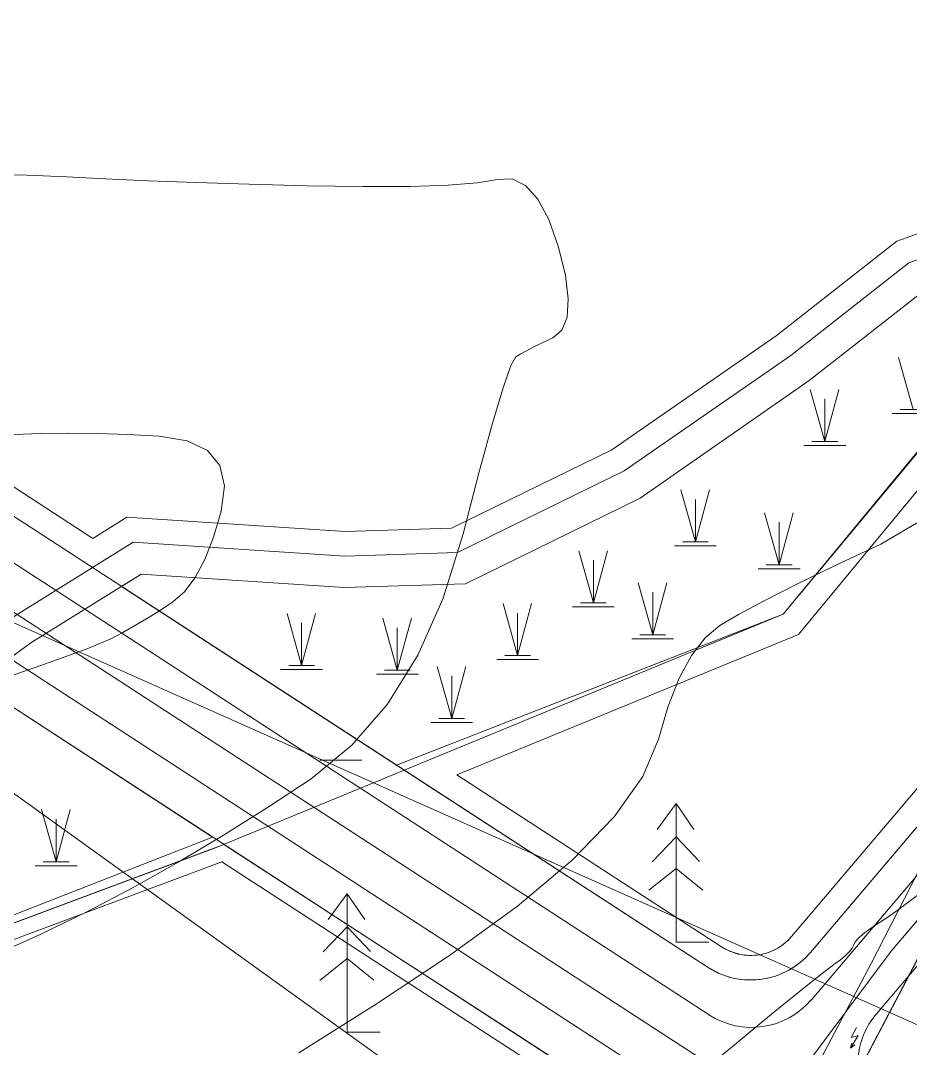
# Model space of a CAD drawing. Header units: metres. Extents: x 532950 to 537618, y 1849954 to 1853119.
# Drawn here: x 534718.8 to 534832.5, y 1851312.8 to 1851444.1 of the extents above; entities that cross this region are included whole.
import ezdxf

# ---------------------------------------------------------------- set-up
doc = ezdxf.new("R2010")
doc.units = ezdxf.units.M
doc.header["$LTSCALE"] = 3.1
for name, color, linetype, lineweight in [('11', 7, 'Continuous', 13), ('12', 7, 'Continuous', 13), ('36', 7, 'Continuous', 13), ('45', 7, 'Continuous', 13), ('48', 7, 'Continuous', 13), ('52', 7, 'Continuous', 13), ('53', 7, 'Continuous', 13), ('54', 7, 'Continuous', 13), ('55', 7, 'Continuous', 13), ('58', 7, 'Continuous', 13)]:
    doc.layers.add(name, color=color, linetype=linetype, lineweight=lineweight)

msp = doc.modelspace()

# ---------------------------------------------------------------- linework, layer by layer
at = {"layer": '11'}
msp.add_line((534829.98, 1851325.25), (534921.59, 1851433.16), dxfattribs=at)
for points in [[(534702.42, 1851378.6), (534818.85, 1851303)], [(534829.98, 1851325.25), (534790.12, 1851271.87)]]:
    msp.add_lwpolyline(points, dxfattribs=at)
at = {"layer": '12'}
msp.add_lwpolyline([(534785.63, 1851309.97), (534744.52, 1851336.66), (534659.97, 1851305.11), (534583.67, 1851318.06), (534521.97, 1851356.78)], dxfattribs=at)
msp.add_lwpolyline([(534785.63, 1851309.97), (534744.52, 1851336.66), (534659.97, 1851305.11), (534583.67, 1851318.06), (534521.97, 1851356.78)], dxfattribs=at)
at = {"layer": '36'}
for points in [[(534550.11, 1851568.42), (534559.53, 1851546.06), (534570.79, 1851524.57), (534583.8, 1851504.09), (534598.49, 1851484.78), (534614.74, 1851466.76), (534632.44, 1851450.17), (534670.47, 1851418.98), (534709.97, 1851389.67), (534728.02, 1851377.95), (534732.39, 1851380.67), (534760.26, 1851378.83), (534773.85, 1851379.26), (534794.31, 1851389.28), (534815.3, 1851403.84), (534830.7, 1851415.92), (534854.74, 1851424.45)], [(534900.69, 1851425.37), (534817.28, 1851327.12), (534816.89, 1851326.7), (534816.46, 1851326.31), (534816, 1851325.95), (534815.51, 1851325.64), (534814.99, 1851325.37), (534814.45, 1851325.14), (534813.9, 1851324.96), (534813.33, 1851324.83), (534812.76, 1851324.74), (534812.18, 1851324.71), (534811.6, 1851324.72), (534811.02, 1851324.78), (534810.45, 1851324.9), (534809.89, 1851325.06), (534809.34, 1851325.26), (534808.82, 1851325.52), (534808.32, 1851325.81), (534774.53, 1851347.75), (534818.14, 1851365.69), (534858.84, 1851414.91)], [(534900.69, 1851425.37), (534817.28, 1851327.12), (534817.06, 1851326.87), (534816.82, 1851326.63), (534816.56, 1851326.4), (534816.3, 1851326.18), (534816.03, 1851325.97), (534815.75, 1851325.78), (534815.45, 1851325.61), (534815.15, 1851325.44), (534814.84, 1851325.3), (534814.53, 1851325.17), (534814.21, 1851325.05), (534813.88, 1851324.95), (534813.55, 1851324.87), (534813.22, 1851324.8), (534812.88, 1851324.75), (534812.54, 1851324.72), (534812.2, 1851324.71), (534811.86, 1851324.71), (534811.52, 1851324.73), (534811.18, 1851324.76), (534810.84, 1851324.81), (534810.5, 1851324.88), (534810.17, 1851324.97), (534809.85, 1851325.07), (534809.53, 1851325.19), (534809.21, 1851325.32), (534808.91, 1851325.47), (534808.61, 1851325.63), (534808.32, 1851325.81), (534774.53, 1851347.75), (534818.14, 1851365.69), (534858.84, 1851414.91)], [(534709.97, 1851389.67), (534728.02, 1851377.95), (534732.39, 1851380.67), (534760.26, 1851378.83), (534773.85, 1851379.26), (534794.31, 1851389.28), (534815.3, 1851403.84), (534830.7, 1851415.92), (534854.74, 1851424.45)]]:
    msp.add_lwpolyline(points, dxfattribs=at)
at = {"layer": '45'}
msp.add_lwpolyline([(534766.83, 1851349), (534816.22, 1851368.3), (534857.08, 1851417.71), (534834.18, 1851409.58), (534819.54, 1851398.1), (534797.93, 1851383.11), (534775.61, 1851372.17), (534760.13, 1851371.68), (534734.22, 1851373.4), (534731.69, 1851371.82)], close=True, dxfattribs=at)
msp.add_lwpolyline([(534659.78, 1851307.18), (534743.33, 1851339.82), (534713.08, 1851359.47)], dxfattribs=at)
at = {"layer": '48'}
msp.add_lwpolyline([(536135.62, 1851789.72), (535515.37, 1851926.72), (535258.5, 1851965.9), (535022.43, 1852017.88), (534680.95, 1852158.73), (534430.5, 1852265), (534355.97, 1852086.4), (534346.16, 1851984.65), (534462.32, 1851750.84), (534498.61, 1851623.52), (534531.7, 1851526.54), (534597.02, 1851432.26), (534785.89, 1851296.54), (534919.77, 1851224.01), (534977.2, 1851164.91), (535024.78, 1851103.67), (535103, 1851049.67), (535187.68, 1851009.38), (535275.9, 1851002), (535384.77, 1851022.15), (535615.71, 1851282.83), (535719.74, 1851373.89), (535864.1, 1851423.04), (536000.85, 1851463.59)], dxfattribs=at)
at = {"layer": '52'}
for p, q in [((534819.8, 1851319.05), (534908.97, 1851424.09)), ((534828.11, 1851317.26), (534916.66, 1851421.57)), ((534705.39, 1851382.94), (534806.73, 1851317.14)), ((534699.46, 1851374.27), (534799.9, 1851309.05))]:
    msp.add_line(p, q, dxfattribs=at)
for centre, start, end in [((534812.17, 1851325.52), 237.0035, 319.671), ((534835.73, 1851310.78), 139.671, 239.602)]:
    msp.add_arc(centre, 10, start, end, dxfattribs=at)
at = {"layer": '53'}
for p, q in [((534819.68, 1851325.09), (534903.08, 1851423.34)), ((534708.21, 1851387.07), (534806.61, 1851323.18)), ((534696.64, 1851370.14), (534793.54, 1851307.22))]:
    msp.add_line(p, q, dxfattribs=at)
msp.add_arc((534812.05, 1851331.56), 10, 237.0035, 319.671, dxfattribs=at)
at = {"layer": '54'}
msp.add_line((534790.12, 1851271.87), (534829.98, 1851325.25), dxfattribs=at)
at = {"layer": '55'}
for p, q in [((534832.8, 1851394.42), (534830.94, 1851401.06)), ((534821.52, 1851390.34), (534819.66, 1851396.98)), ((534821.52, 1851390.34), (534823.31, 1851396.98)), ((534821.52, 1851390.34), (534821.52, 1851395.77)), ((534830.13, 1851393.91), (534835.47, 1851393.91)), ((534831.16, 1851394.42), (534834.45, 1851394.42)), ((534818.85, 1851389.82), (534824.19, 1851389.82)), ((534819.88, 1851390.34), (534823.17, 1851390.34)), ((534804.99, 1851377.51), (534803.13, 1851384.15)), ((534804.99, 1851377.51), (534806.78, 1851384.15)), ((534804.99, 1851377.51), (534804.99, 1851382.94)), ((534815.69, 1851374.59), (534813.83, 1851381.24)), ((534815.69, 1851374.59), (534817.48, 1851381.24)), ((534815.69, 1851374.59), (534815.69, 1851380.02)), ((534803.35, 1851377.51), (534806.64, 1851377.51)), ((534791.96, 1851369.73), (534790.1, 1851376.38)), ((534791.96, 1851369.73), (534793.75, 1851376.38)), ((534802.32, 1851376.99), (534807.66, 1851376.99)), ((534791.96, 1851369.73), (534791.96, 1851375.16)), ((534813.02, 1851374.08), (534818.35, 1851374.08)), ((534814.04, 1851374.59), (534817.34, 1851374.59)), ((534799.55, 1851365.65), (534797.69, 1851372.3)), ((534799.55, 1851365.65), (534801.33, 1851372.3)), ((534799.55, 1851365.65), (534799.55, 1851371.08)), ((534782.28, 1851362.99), (534780.42, 1851369.64)), ((534782.28, 1851362.99), (534784.07, 1851369.64)), ((534790.32, 1851369.73), (534793.61, 1851369.73)), ((534754.7, 1851361.74), (534752.83, 1851368.38)), ((534754.7, 1851361.74), (534756.48, 1851368.38)), ((534782.28, 1851362.99), (534782.28, 1851368.42)), ((534789.29, 1851369.22), (534794.63, 1851369.22)), ((534754.7, 1851361.74), (534754.7, 1851367.17)), ((534766.92, 1851361.11), (534765.06, 1851367.76)), ((534766.92, 1851361.11), (534768.71, 1851367.76)), ((534766.92, 1851361.11), (534766.92, 1851366.54)), ((534797.9, 1851365.65), (534801.19, 1851365.65)), ((534796.87, 1851365.14), (534802.21, 1851365.14)), ((534753.05, 1851361.74), (534756.34, 1851361.74)), ((534779.61, 1851362.48), (534784.95, 1851362.48)), ((534780.64, 1851362.99), (534783.93, 1851362.99)), ((534752.02, 1851361.22), (534757.36, 1851361.22)), ((534764.25, 1851360.6), (534769.59, 1851360.6)), ((534765.28, 1851361.11), (534768.57, 1851361.11)), ((534773.88, 1851354.96), (534772.01, 1851361.61)), ((534773.88, 1851354.96), (534775.66, 1851361.61)), ((534773.88, 1851354.96), (534773.88, 1851360.39)), ((534771.2, 1851354.45), (534776.54, 1851354.45)), ((534772.23, 1851354.96), (534775.52, 1851354.96)), ((534757.04, 1851349.63), (534762.38, 1851349.63)), ((534802.52, 1851344.09), (534802.52, 1851326.42)), ((534843.89, 1851344.28), (534814.89, 1851289.06)), ((534723.35, 1851336.67), (534721.49, 1851343.32)), ((534723.35, 1851336.67), (534725.14, 1851343.32)), ((534723.35, 1851336.67), (534723.35, 1851342.1)), ((534799.46, 1851336.65), (534802.52, 1851339.85)), ((534805.5, 1851336.71), (534802.52, 1851339.85)), ((534720.68, 1851336.16), (534726.01, 1851336.16)), ((534721.7, 1851336.67), (534724.99, 1851336.67)), ((534799.04, 1851333.02), (534802.52, 1851335.8)), ((534805.93, 1851333.03), (534802.52, 1851335.8)), ((534760.52, 1851332.59), (534760.52, 1851314.92)), ((534757.46, 1851325.15), (534760.52, 1851328.35)), ((534763.5, 1851325.21), (534760.52, 1851328.35)), ((534802.52, 1851326.42), (534806.72, 1851326.42)), ((534757.04, 1851321.52), (534760.52, 1851324.3)), ((534763.93, 1851321.53), (534760.52, 1851324.3)), ((534760.52, 1851314.92), (534764.72, 1851314.92)), ((534824.81, 1851312.9), (534824.96, 1851313.51))]:
    msp.add_line(p, q, dxfattribs=at)
msp.add_lwpolyline([(534435.03, 1852302.36), (534325.72, 1852049.19), (534353.84, 1851932.14), (534451.76, 1851760.49), (534494.46, 1851609.32), (534521.83, 1851454.43), (534874.06, 1851297.73), (534980.01, 1851227.29), (535025.25, 1851130.42), (535137.96, 1851046.53), (535351.9, 1851022.3), (535580.64, 1851242.44), (535635.18, 1851288.02), (535713.41, 1851370.26), (536002.4, 1851411.83), (536158.14, 1851571.22), (536125.75, 1851798.92), (536134.25, 1851845.92), (534499.31, 1852312.5)], close=True, dxfattribs=at)
for points in [[(534857.56, 1851418), (534816.22, 1851368.3), (534743.69, 1851338.45), (534659.78, 1851307.18), (534584.4, 1851319.97), (534523.24, 1851358.35), (534477.73, 1851405.26), (534456.39, 1851452.17), (534449.28, 1851582.95), (534450.9, 1851641.07), (534444.72, 1851664), (534443.84, 1851690.46), (534441.19, 1851714.27)], [(534808.55, 1851287.92), (534827.44, 1851323.69), (534837.65, 1851343.61), (534854.13, 1851380.8), (534871.11, 1851402.82), (534894.07, 1851416.56), (534911.75, 1851426.27)], [(534713.51, 1851424.38), (534719.64, 1851424.32), (534724.72, 1851424.12), (534729.59, 1851423.85), (534735.1, 1851423.6), (534741.24, 1851423.38), (534748.01, 1851423.17), (534755.41, 1851422.98), (534762.56, 1851422.87), (534768.56, 1851422.89), (534773.41, 1851423.06), (534777.11, 1851423.36), (534779.67, 1851423.79), (534781.57, 1851423.85), (534783.31, 1851423.02), (534784.87, 1851421.29), (534786.27, 1851418.66), (534787.5, 1851415.15), (534788.39, 1851411.51), (534788.76, 1851408.53), (534788.62, 1851406.22), (534787.95, 1851404.56), (534786.77, 1851403.55)], [(534547.28, 1851395.9), (534572.72, 1851385.28), (534577.22, 1851370.9), (534580.66, 1851369.83), (534599.13, 1851372.81), (534610.96, 1851372.13), (534623.43, 1851356.48), (534632.01, 1851345.25), (534639.3, 1851342.85), (534651.11, 1851350.52), (534664.42, 1851359.69), (534685.64, 1851354.21), (534698.79, 1851353.99), (534717.89, 1851367.93), (534733.2, 1851377.47), (534760.2, 1851375.69), (534774.62, 1851376.14), (534795.9, 1851386.57), (534817.17, 1851401.32), (534832.23, 1851413.13), (534855.77, 1851421.48)], [(534545.76, 1851392.2), (534569.46, 1851382.31), (534574.03, 1851367.69), (534580.37, 1851365.74), (534599.33, 1851368.79), (534608.94, 1851368.24), (534620.28, 1851354.02), (534629.58, 1851341.84), (534639.87, 1851338.46), (534653.34, 1851347.19), (534665.19, 1851355.36), (534685.1, 1851350.22), (534700.07, 1851349.96), (534720.13, 1851364.62), (534734.22, 1851373.4), (534760.13, 1851371.68), (534775.61, 1851372.17), (534797.93, 1851383.11), (534819.54, 1851398.1), (534834.18, 1851409.58)], [(534786.77, 1851403.55), (534785.43, 1851402.92), (534784.29, 1851402.36), (534783.34, 1851401.88), (534782.59, 1851401.48), (534782.04, 1851401.15), (534781.41, 1851400.02), (534780.42, 1851397.2), (534779.08, 1851392.68), (534777.38, 1851386.47), (534775.33, 1851378.56), (534772.76, 1851370.31), (534769.54, 1851363.06), (534765.66, 1851356.8), (534761.12, 1851351.54), (534755.92, 1851347.27), (534750.35, 1851343.58), (534744.72, 1851340.05), (534739.02, 1851336.66), (534733.25, 1851333.42), (534727.42, 1851330.34), (534721.32, 1851327.36), (534714.73, 1851324.46)], [(534712.74, 1851358.75), (534721.37, 1851361.71), (534727.2, 1851363.82), (534730.25, 1851365.08), (534731.88, 1851365.95), (534733.5, 1851366.86), (534735.1, 1851367.81), (534736.69, 1851368.8), (534738.25, 1851369.84), (534739.74, 1851371.15), (534741.1, 1851372.97), (534742.34, 1851375.28), (534743.44, 1851378.11), (534744.42, 1851381.43), (534744.83, 1851384.68), (534744.24, 1851387.26), (534742.66, 1851389.17), (534740.07, 1851390.42), (534736.49, 1851391), (534732.49, 1851391.21), (534728.64, 1851391.33), (534724.94, 1851391.38), (534721.39, 1851391.34), (534718, 1851391.23)], [(534814.89, 1851289.06), (534843.89, 1851344.28), (534862.95, 1851386)], [(534773.58, 1851324.71), (534782.26, 1851330.99), (534789.27, 1851336.89), (534794.6, 1851342.41), (534798.27, 1851347.55), (534800.27, 1851352.3), (534801.51, 1851356.53), (534802.92, 1851360.1), (534804.49, 1851363), (534806.22, 1851365.24), (534808.11, 1851366.82), (534810.51, 1851368.23), (534813.77, 1851369.98), (534817.88, 1851372.07), (534822.86, 1851374.49), (534828.69, 1851377.24), (534834.16, 1851380.46)], [(534800.09, 1851340.8), (534802.52, 1851344.09), (534804.79, 1851340.8)], [(534800.09, 1851340.8), (534802.52, 1851344.09), (534804.79, 1851340.8)], [(534806.72, 1851326.42), (534802.52, 1851326.42), (534802.52, 1851344.09)], [(534837.65, 1851343.61), (534827.44, 1851323.69), (534818, 1851305.81)], [(534799.46, 1851336.65), (534802.52, 1851339.85), (534805.5, 1851336.71)], [(534799.04, 1851333.02), (534802.52, 1851335.8), (534805.93, 1851333.03)], [(534758.09, 1851329.3), (534760.52, 1851332.59), (534762.79, 1851329.3)], [(534758.09, 1851329.3), (534760.52, 1851332.59), (534762.79, 1851329.3)], [(534764.72, 1851314.92), (534760.52, 1851314.92), (534760.52, 1851332.59)], [(534803.58, 1851308.01), (534809.71, 1851313.09), (534814.69, 1851317.19), (534818.5, 1851320.29), (534821.16, 1851322.41), (534822.67, 1851323.53), (534823.51, 1851324.13), (534824.18, 1851324.69), (534824.69, 1851325.19), (534825.03, 1851325.64), (534825.21, 1851326.04), (534825.41, 1851326.44), (534825.8, 1851326.91), (534826.39, 1851327.44), (534827.18, 1851328.03), (534828.16, 1851328.68), (534829.31, 1851329.43), (534830.57, 1851330.32), (534831.96, 1851331.33), (534833.47, 1851332.49)], [(534757.46, 1851325.15), (534760.52, 1851328.35), (534763.5, 1851325.21)], [(534840.33, 1851274.36), (534817.44, 1851263.96), (534802.49, 1851263.13), (534800.38, 1851269.45), (534800.26, 1851269.79), (534814.89, 1851289.06), (534824.83, 1851308), (534834.78, 1851326.94)], [(534754.33, 1851312.28), (534764.01, 1851318.36), (534773.58, 1851324.71)], [(534757.04, 1851321.52), (534760.52, 1851324.3), (534763.93, 1851321.53)], [(534825.58, 1851315.5), (534824.9, 1851314.21), (534825.79, 1851314.47), (534824.81, 1851312.86), (534825.37, 1851313.31)]]:
    msp.add_lwpolyline(points, dxfattribs=at)
at = {"layer": '58'}
for points in [[(534903.08, 1851423.34), (534819.68, 1851325.09), (534819.35, 1851324.72), (534819, 1851324.37), (534818.63, 1851324.03), (534818.25, 1851323.71), (534817.85, 1851323.42), (534817.44, 1851323.14), (534817.01, 1851322.88), (534816.57, 1851322.64), (534816.12, 1851322.43), (534815.66, 1851322.24), (534815.2, 1851322.07), (534814.72, 1851321.93), (534814.24, 1851321.81), (534813.75, 1851321.71), (534813.26, 1851321.64), (534812.76, 1851321.59), (534812.26, 1851321.57), (534811.77, 1851321.57), (534811.27, 1851321.6), (534810.78, 1851321.65), (534810.28, 1851321.72), (534809.8, 1851321.82), (534809.31, 1851321.95), (534808.84, 1851322.09), (534808.37, 1851322.27), (534807.91, 1851322.46), (534807.47, 1851322.68), (534807.03, 1851322.92), (534806.61, 1851323.18), (534767.8, 1851348.37), (534816.22, 1851368.3), (534856.99, 1851417.59)], [(534789.46, 1851309.87), (534744.76, 1851338.89), (534659.78, 1851307.18), (534584.4, 1851319.97), (534523.24, 1851358.35)]]:
    msp.add_lwpolyline(points, dxfattribs=at)
msp.add_lwpolyline([(534731.69, 1851371.82), (534734.22, 1851373.4), (534760.13, 1851371.68), (534775.61, 1851372.17), (534797.93, 1851383.11), (534819.54, 1851398.1), (534834.18, 1851409.58), (534856.96, 1851417.66), (534856.98, 1851417.59), (534816.22, 1851368.3), (534767.8, 1851348.37)], close=True, dxfattribs=at)

doc.saveas('drawing.dxf')
